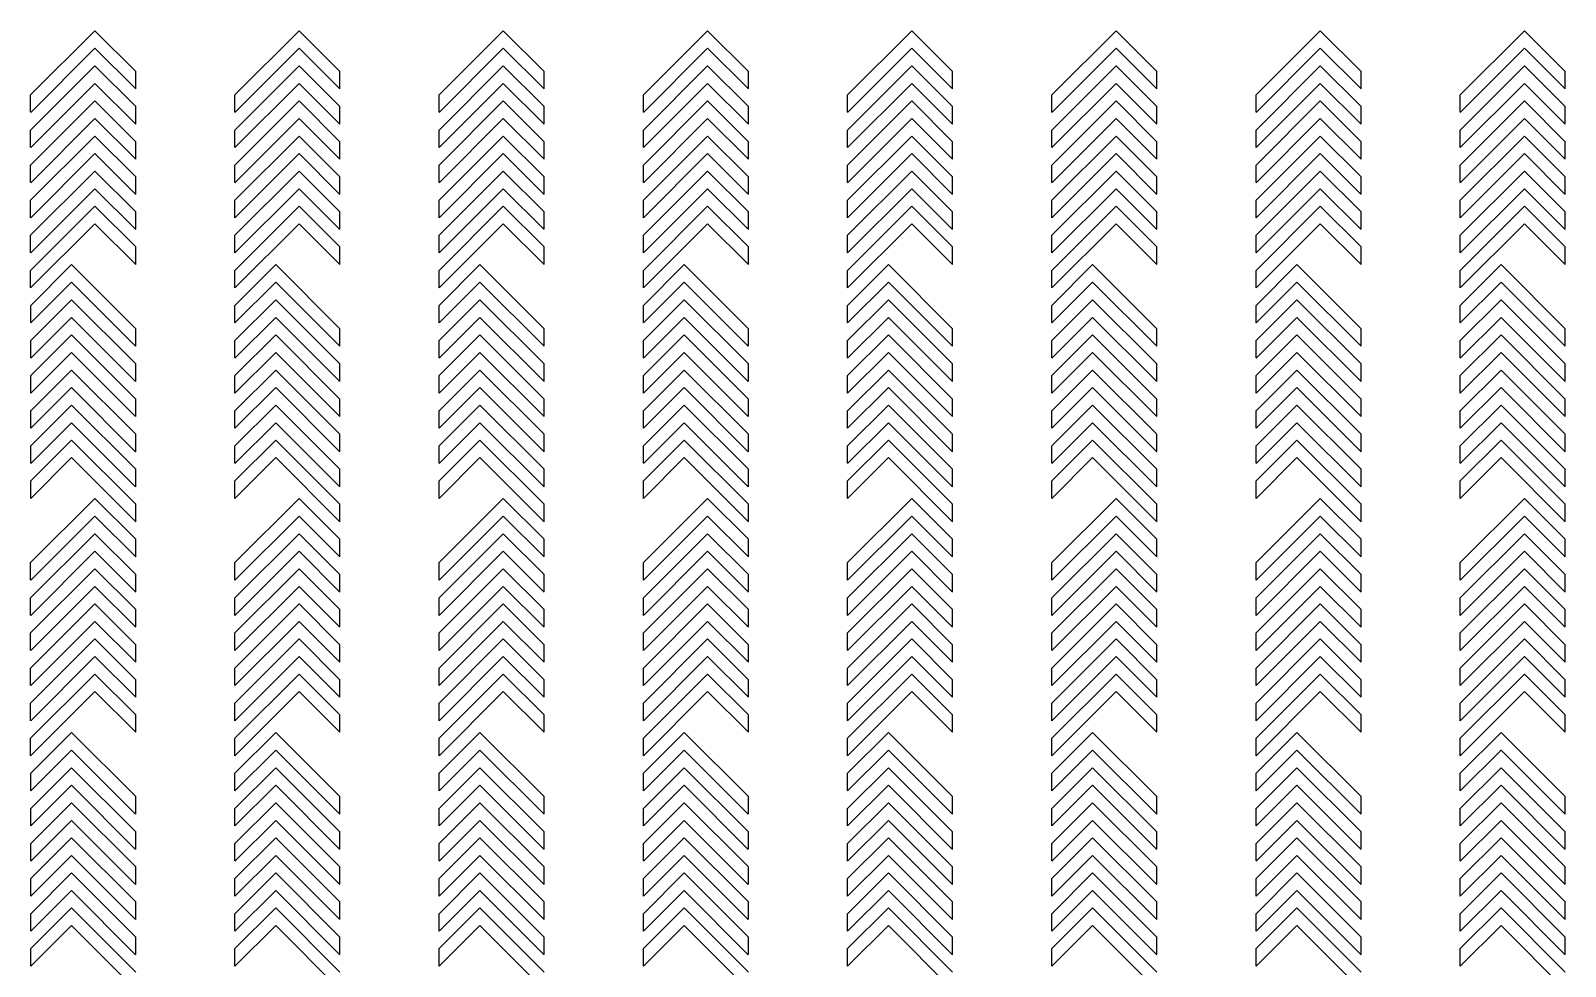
# Model space of a CAD drawing. Header units: millimetres. Extents: x 46777 to 318235, y 145162 to 336036.
# Drawn here: x 143371 to 145558, y 180622 to 181955 of the extents above; entities that cross this region are included whole.
import ezdxf

# ---------------------------------------------------------------- set-up
doc = ezdxf.new("R2010")
doc.units = ezdxf.units.MM

msp = doc.modelspace()

# ---------------------------------------------------------------- linework, layer by layer
at = {"color": 40, "true_color": 0xf8d731}
for p, q in [((143371.4, 181863.9), (143462.9, 181955.2)), ((143462.9, 181955.2), (143521.1, 181897.2)), ((143662.4, 181863.9), (143753.9, 181955.2)), ((143753.9, 181955.2), (143812.1, 181897.2)), ((143953.4, 181863.9), (144044.9, 181955.2)), ((144044.9, 181955.2), (144103.1, 181897.2)), ((144244.4, 181863.9), (144335.9, 181955.2)), ((144335.9, 181955.2), (144394.1, 181897.2)), ((144535.4, 181863.9), (144626.9, 181955.2)), ((144626.9, 181955.2), (144685.1, 181897.2)), ((144826.4, 181863.9), (144917.9, 181955.2)), ((144917.9, 181955.2), (144976.1, 181897.2)), ((145117.4, 181863.9), (145208.9, 181955.2)), ((145208.9, 181955.2), (145267.1, 181897.2)), ((145408.4, 181863.9), (145499.9, 181955.2)), ((145499.9, 181955.2), (145558.1, 181897.2)), ((143371.5, 181838.8), (143462.9, 181930.2)), ((143462.9, 181930.2), (143521.1, 181872.2)), ((143662.5, 181838.8), (143753.9, 181930.2)), ((143753.9, 181930.2), (143812.1, 181872.2)), ((143953.5, 181838.8), (144044.9, 181930.2)), ((144044.9, 181930.2), (144103.1, 181872.2)), ((144244.5, 181838.8), (144335.9, 181930.2)), ((144335.9, 181930.2), (144394.1, 181872.2)), ((144535.5, 181838.8), (144626.9, 181930.2)), ((144626.9, 181930.2), (144685.1, 181872.2)), ((144826.5, 181838.8), (144917.9, 181930.2)), ((144917.9, 181930.2), (144976.1, 181872.2)), ((145117.5, 181838.8), (145208.9, 181930.2)), ((145208.9, 181930.2), (145267.1, 181872.2)), ((145408.5, 181838.8), (145499.9, 181930.2)), ((145499.9, 181930.2), (145558.1, 181872.2)), ((143371.4, 181813.7), (143462.9, 181905.1)), ((143462.9, 181905.1), (143521.1, 181847)), ((143521.1, 181872.2), (143521.1, 181897.2)), ((143662.4, 181813.7), (143753.9, 181905.1)), ((143753.9, 181905.1), (143812.1, 181847)), ((143812.1, 181872.2), (143812.1, 181897.2)), ((143953.4, 181813.7), (144044.9, 181905.1)), ((144044.9, 181905.1), (144103.1, 181847)), ((144103.1, 181872.2), (144103.1, 181897.2)), ((144244.4, 181813.7), (144335.9, 181905.1)), ((144335.9, 181905.1), (144394.1, 181847)), ((144394.1, 181872.2), (144394.1, 181897.2)), ((144535.4, 181813.7), (144626.9, 181905.1)), ((144626.9, 181905.1), (144685.1, 181847)), ((144685.1, 181872.2), (144685.1, 181897.2)), ((144826.4, 181813.7), (144917.9, 181905.1)), ((144917.9, 181905.1), (144976.1, 181847)), ((144976.1, 181872.2), (144976.1, 181897.2)), ((145117.4, 181813.7), (145208.9, 181905.1)), ((145208.9, 181905.1), (145267.1, 181847)), ((145267.1, 181872.2), (145267.1, 181897.2)), ((145408.4, 181813.7), (145499.9, 181905.1)), ((145499.9, 181905.1), (145558.1, 181847)), ((145558.1, 181872.2), (145558.1, 181897.2)), ((143371.4, 181838.9), (143371.4, 181863.9)), ((143371.5, 181788.6), (143462.9, 181880.1)), ((143462.9, 181880.1), (143521.1, 181822)), ((143662.4, 181838.9), (143662.4, 181863.9)), ((143662.5, 181788.6), (143753.9, 181880.1)), ((143753.9, 181880.1), (143812.1, 181822)), ((143953.4, 181838.9), (143953.4, 181863.9)), ((143953.5, 181788.6), (144044.9, 181880.1)), ((144044.9, 181880.1), (144103.1, 181822)), ((144244.4, 181838.9), (144244.4, 181863.9)), ((144244.5, 181788.6), (144335.9, 181880.1)), ((144335.9, 181880.1), (144394.1, 181822)), ((144535.4, 181838.9), (144535.4, 181863.9)), ((144535.5, 181788.6), (144626.9, 181880.1)), ((144626.9, 181880.1), (144685.1, 181822)), ((144826.4, 181838.9), (144826.4, 181863.9)), ((144826.5, 181788.6), (144917.9, 181880.1)), ((144917.9, 181880.1), (144976.1, 181822)), ((145117.4, 181838.9), (145117.4, 181863.9)), ((145117.5, 181788.6), (145208.9, 181880.1)), ((145208.9, 181880.1), (145267.1, 181822)), ((145408.4, 181838.9), (145408.4, 181863.9)), ((145408.5, 181788.6), (145499.9, 181880.1)), ((145499.9, 181880.1), (145558.1, 181822)), ((143371.4, 181763.7), (143462.9, 181855.1)), ((143462.9, 181855.1), (143521.1, 181797)), ((143521.1, 181822.2), (143521.1, 181847.2)), ((143662.4, 181763.7), (143753.9, 181855.1)), ((143753.9, 181855.1), (143812.1, 181797)), ((143812.1, 181822.2), (143812.1, 181847.2)), ((143953.4, 181763.7), (144044.9, 181855.1)), ((144044.9, 181855.1), (144103.1, 181797)), ((144103.1, 181822.2), (144103.1, 181847.2)), ((144244.4, 181763.7), (144335.9, 181855.1)), ((144335.9, 181855.1), (144394.1, 181797)), ((144394.1, 181822.2), (144394.1, 181847.2)), ((144535.4, 181763.7), (144626.9, 181855.1)), ((144626.9, 181855.1), (144685.1, 181797)), ((144685.1, 181822.2), (144685.1, 181847.2)), ((144826.4, 181763.7), (144917.9, 181855.1)), ((144917.9, 181855.1), (144976.1, 181797)), ((144976.1, 181822.2), (144976.1, 181847.2)), ((145117.4, 181763.7), (145208.9, 181855.1)), ((145208.9, 181855.1), (145267.1, 181797)), ((145267.1, 181822.2), (145267.1, 181847.2)), ((145408.4, 181763.7), (145499.9, 181855.1)), ((145499.9, 181855.1), (145558.1, 181797)), ((145558.1, 181822.2), (145558.1, 181847.2)), ((143371.5, 181738.6), (143462.9, 181830.1)), ((143462.9, 181830.1), (143521.1, 181772)), ((143662.5, 181738.6), (143753.9, 181830.1)), ((143753.9, 181830.1), (143812.1, 181772)), ((143953.5, 181738.6), (144044.9, 181830.1)), ((144044.9, 181830.1), (144103.1, 181772)), ((144244.5, 181738.6), (144335.9, 181830.1)), ((144335.9, 181830.1), (144394.1, 181772)), ((144535.5, 181738.6), (144626.9, 181830.1)), ((144626.9, 181830.1), (144685.1, 181772)), ((144826.5, 181738.6), (144917.9, 181830.1)), ((144917.9, 181830.1), (144976.1, 181772)), ((145117.5, 181738.6), (145208.9, 181830.1)), ((145208.9, 181830.1), (145267.1, 181772)), ((145408.5, 181738.6), (145499.9, 181830.1)), ((145499.9, 181830.1), (145558.1, 181772)), ((143371.4, 181788.7), (143371.4, 181813.7)), ((143371.4, 181713.7), (143462.9, 181805.1)), ((143462.9, 181805.1), (143521.1, 181747)), ((143662.4, 181788.7), (143662.4, 181813.7)), ((143662.4, 181713.7), (143753.9, 181805.1)), ((143753.9, 181805.1), (143812.1, 181747)), ((143953.4, 181788.7), (143953.4, 181813.7)), ((143953.4, 181713.7), (144044.9, 181805.1)), ((144044.9, 181805.1), (144103.1, 181747)), ((144244.4, 181788.7), (144244.4, 181813.7)), ((144244.4, 181713.7), (144335.9, 181805.1)), ((144335.9, 181805.1), (144394.1, 181747)), ((144535.4, 181788.7), (144535.4, 181813.7)), ((144535.4, 181713.7), (144626.9, 181805.1)), ((144626.9, 181805.1), (144685.1, 181747)), ((144826.4, 181788.7), (144826.4, 181813.7)), ((144826.4, 181713.7), (144917.9, 181805.1)), ((144917.9, 181805.1), (144976.1, 181747)), ((145117.4, 181788.7), (145117.4, 181813.7)), ((145117.4, 181713.7), (145208.9, 181805.1)), ((145208.9, 181805.1), (145267.1, 181747)), ((145408.4, 181788.7), (145408.4, 181813.7)), ((145408.4, 181713.7), (145499.9, 181805.1)), ((145499.9, 181805.1), (145558.1, 181747)), ((143371.5, 181688.6), (143462.9, 181780.1)), ((143462.9, 181780.1), (143521.1, 181722)), ((143521.1, 181772.2), (143521.1, 181797.2)), ((143662.5, 181688.6), (143753.9, 181780.1)), ((143753.9, 181780.1), (143812.1, 181722)), ((143812.1, 181772.2), (143812.1, 181797.2)), ((143953.5, 181688.6), (144044.9, 181780.1)), ((144044.9, 181780.1), (144103.1, 181722)), ((144103.1, 181772.2), (144103.1, 181797.2)), ((144244.5, 181688.6), (144335.9, 181780.1)), ((144335.9, 181780.1), (144394.1, 181722)), ((144394.1, 181772.2), (144394.1, 181797.2)), ((144535.5, 181688.6), (144626.9, 181780.1)), ((144626.9, 181780.1), (144685.1, 181722)), ((144685.1, 181772.2), (144685.1, 181797.2)), ((144826.5, 181688.6), (144917.9, 181780.1)), ((144917.9, 181780.1), (144976.1, 181722)), ((144976.1, 181772.2), (144976.1, 181797.2)), ((145117.5, 181688.6), (145208.9, 181780.1)), ((145208.9, 181780.1), (145267.1, 181722)), ((145267.1, 181772.2), (145267.1, 181797.2)), ((145408.5, 181688.6), (145499.9, 181780.1)), ((145499.9, 181780.1), (145558.1, 181722)), ((145558.1, 181772.2), (145558.1, 181797.2)), ((143371.4, 181738.7), (143371.4, 181763.7)), ((143371.4, 181663.7), (143462.9, 181755.1)), ((143462.9, 181755.1), (143521.1, 181697)), ((143662.4, 181738.7), (143662.4, 181763.7)), ((143662.4, 181663.7), (143753.9, 181755.1)), ((143753.9, 181755.1), (143812.1, 181697)), ((143953.4, 181738.7), (143953.4, 181763.7)), ((143953.4, 181663.7), (144044.9, 181755.1)), ((144044.9, 181755.1), (144103.1, 181697)), ((144244.4, 181738.7), (144244.4, 181763.7)), ((144244.4, 181663.7), (144335.9, 181755.1)), ((144335.9, 181755.1), (144394.1, 181697)), ((144535.4, 181738.7), (144535.4, 181763.7)), ((144535.4, 181663.7), (144626.9, 181755.1)), ((144626.9, 181755.1), (144685.1, 181697)), ((144826.4, 181738.7), (144826.4, 181763.7)), ((144826.4, 181663.7), (144917.9, 181755.1)), ((144917.9, 181755.1), (144976.1, 181697)), ((145117.4, 181738.7), (145117.4, 181763.7)), ((145117.4, 181663.7), (145208.9, 181755.1)), ((145208.9, 181755.1), (145267.1, 181697)), ((145408.4, 181738.7), (145408.4, 181763.7)), ((145408.4, 181663.7), (145499.9, 181755.1)), ((145499.9, 181755.1), (145558.1, 181697)), ((143521.1, 181722.2), (143521.1, 181747.2)), ((143812.1, 181722.2), (143812.1, 181747.2)), ((144103.1, 181722.2), (144103.1, 181747.2)), ((144394.1, 181722.2), (144394.1, 181747.2)), ((144685.1, 181722.2), (144685.1, 181747.2)), ((144976.1, 181722.2), (144976.1, 181747.2)), ((145267.1, 181722.2), (145267.1, 181747.2)), ((145558.1, 181722.2), (145558.1, 181747.2)), ((143371.4, 181688.7), (143371.4, 181713.7)), ((143371.5, 181638.6), (143462.9, 181730.1)), ((143462.9, 181730.1), (143521.1, 181672)), ((143662.4, 181688.7), (143662.4, 181713.7)), ((143662.5, 181638.6), (143753.9, 181730.1)), ((143753.9, 181730.1), (143812.1, 181672)), ((143953.4, 181688.7), (143953.4, 181713.7)), ((143953.5, 181638.6), (144044.9, 181730.1)), ((144044.9, 181730.1), (144103.1, 181672)), ((144244.4, 181688.7), (144244.4, 181713.7)), ((144244.5, 181638.6), (144335.9, 181730.1)), ((144335.9, 181730.1), (144394.1, 181672)), ((144535.4, 181688.7), (144535.4, 181713.7)), ((144535.5, 181638.6), (144626.9, 181730.1)), ((144626.9, 181730.1), (144685.1, 181672)), ((144826.4, 181688.7), (144826.4, 181713.7)), ((144826.5, 181638.6), (144917.9, 181730.1)), ((144917.9, 181730.1), (144976.1, 181672)), ((145117.4, 181688.7), (145117.4, 181713.7)), ((145117.5, 181638.6), (145208.9, 181730.1)), ((145208.9, 181730.1), (145267.1, 181672)), ((145408.4, 181688.7), (145408.4, 181713.7)), ((145408.5, 181638.6), (145499.9, 181730.1)), ((145499.9, 181730.1), (145558.1, 181672)), ((143371.4, 181613.7), (143462.9, 181705.2)), ((143462.9, 181705.2), (143521.1, 181647.2)), ((143521.1, 181672.2), (143521.1, 181697.2)), ((143662.4, 181613.7), (143753.9, 181705.2)), ((143753.9, 181705.2), (143812.1, 181647.2)), ((143812.1, 181672.2), (143812.1, 181697.2)), ((143953.4, 181613.7), (144044.9, 181705.2)), ((144044.9, 181705.2), (144103.1, 181647.2)), ((144103.1, 181672.2), (144103.1, 181697.2)), ((144244.4, 181613.7), (144335.9, 181705.2)), ((144335.9, 181705.2), (144394.1, 181647.2)), ((144394.1, 181672.2), (144394.1, 181697.2)), ((144535.4, 181613.7), (144626.9, 181705.2)), ((144626.9, 181705.2), (144685.1, 181647.2)), ((144685.1, 181672.2), (144685.1, 181697.2)), ((144826.4, 181613.7), (144917.9, 181705.2)), ((144917.9, 181705.2), (144976.1, 181647.2)), ((144976.1, 181672.2), (144976.1, 181697.2)), ((145117.4, 181613.7), (145208.9, 181705.2)), ((145208.9, 181705.2), (145267.1, 181647.2)), ((145267.1, 181672.2), (145267.1, 181697.2)), ((145408.4, 181613.7), (145499.9, 181705.2)), ((145499.9, 181705.2), (145558.1, 181647.2)), ((145558.1, 181672.2), (145558.1, 181697.2)), ((143371.4, 181588.7), (143462.9, 181680.2)), ((143462.9, 181680.2), (143521.1, 181622.2)), ((143662.4, 181588.7), (143753.9, 181680.2)), ((143753.9, 181680.2), (143812.1, 181622.2)), ((143953.4, 181588.7), (144044.9, 181680.2)), ((144044.9, 181680.2), (144103.1, 181622.2)), ((144244.4, 181588.7), (144335.9, 181680.2)), ((144335.9, 181680.2), (144394.1, 181622.2)), ((144535.4, 181588.7), (144626.9, 181680.2)), ((144626.9, 181680.2), (144685.1, 181622.2)), ((144826.4, 181588.7), (144917.9, 181680.2)), ((144917.9, 181680.2), (144976.1, 181622.2)), ((145117.4, 181588.7), (145208.9, 181680.2)), ((145208.9, 181680.2), (145267.1, 181622.2)), ((145408.4, 181588.7), (145499.9, 181680.2)), ((145499.9, 181680.2), (145558.1, 181622.2)), ((143371.4, 181638.7), (143371.4, 181663.7)), ((143521.1, 181622.2), (143521.1, 181647.2)), ((143662.4, 181638.7), (143662.4, 181663.7)), ((143812.1, 181622.2), (143812.1, 181647.2)), ((143953.4, 181638.7), (143953.4, 181663.7)), ((144103.1, 181622.2), (144103.1, 181647.2)), ((144244.4, 181638.7), (144244.4, 181663.7)), ((144394.1, 181622.2), (144394.1, 181647.2)), ((144535.4, 181638.7), (144535.4, 181663.7)), ((144685.1, 181622.2), (144685.1, 181647.2)), ((144826.4, 181638.7), (144826.4, 181663.7)), ((144976.1, 181622.2), (144976.1, 181647.2)), ((145117.4, 181638.7), (145117.4, 181663.7)), ((145267.1, 181622.2), (145267.1, 181647.2)), ((145408.4, 181638.7), (145408.4, 181663.7)), ((145558.1, 181622.2), (145558.1, 181647.2)), ((143371.4, 181588.7), (143371.4, 181613.7)), ((143429.6, 181621.9), (143371.5, 181563.9)), ((143521.1, 181530.5), (143429.6, 181621.9)), ((143662.4, 181588.7), (143662.4, 181613.7)), ((143720.6, 181621.9), (143662.5, 181563.9)), ((143812.1, 181530.5), (143720.6, 181621.9)), ((143953.4, 181588.7), (143953.4, 181613.7)), ((144011.6, 181621.9), (143953.5, 181563.9)), ((144103.1, 181530.5), (144011.6, 181621.9)), ((144244.4, 181588.7), (144244.4, 181613.7)), ((144302.6, 181621.9), (144244.5, 181563.9)), ((144394.1, 181530.5), (144302.6, 181621.9)), ((144535.4, 181588.7), (144535.4, 181613.7)), ((144593.6, 181621.9), (144535.5, 181563.9)), ((144685.1, 181530.5), (144593.6, 181621.9)), ((144826.4, 181588.7), (144826.4, 181613.7)), ((144884.6, 181621.9), (144826.5, 181563.9)), ((144976.1, 181530.5), (144884.6, 181621.9)), ((145117.4, 181588.7), (145117.4, 181613.7)), ((145175.6, 181621.9), (145117.5, 181563.9)), ((145267.1, 181530.5), (145175.6, 181621.9)), ((145408.4, 181588.7), (145408.4, 181613.7)), ((145466.6, 181621.9), (145408.5, 181563.9)), ((145558.1, 181530.5), (145466.6, 181621.9)), ((143429.6, 181596.9), (143371.5, 181538.9)), ((143521, 181505.5), (143429.6, 181596.9)), ((143720.6, 181596.9), (143662.5, 181538.9)), ((143812, 181505.5), (143720.6, 181596.9)), ((144011.6, 181596.9), (143953.5, 181538.9)), ((144103, 181505.5), (144011.6, 181596.9)), ((144302.6, 181596.9), (144244.5, 181538.9)), ((144394, 181505.5), (144302.6, 181596.9)), ((144593.6, 181596.9), (144535.5, 181538.9)), ((144685, 181505.5), (144593.6, 181596.9)), ((144884.6, 181596.9), (144826.5, 181538.9)), ((144976, 181505.5), (144884.6, 181596.9)), ((145175.6, 181596.9), (145117.5, 181538.9)), ((145267, 181505.5), (145175.6, 181596.9)), ((145466.6, 181596.9), (145408.5, 181538.9)), ((145558, 181505.5), (145466.6, 181596.9)), ((143429.6, 181571.7), (143371.5, 181513.7)), ((143371.5, 181538.9), (143371.5, 181563.9)), ((143521.1, 181480.4), (143429.6, 181571.7)), ((143720.6, 181571.7), (143662.5, 181513.7)), ((143662.5, 181538.9), (143662.5, 181563.9)), ((143812.1, 181480.4), (143720.6, 181571.7)), ((144011.6, 181571.7), (143953.5, 181513.7)), ((143953.5, 181538.9), (143953.5, 181563.9)), ((144103.1, 181480.4), (144011.6, 181571.7)), ((144302.6, 181571.7), (144244.5, 181513.7)), ((144244.5, 181538.9), (144244.5, 181563.9)), ((144394.1, 181480.4), (144302.6, 181571.7)), ((144593.6, 181571.7), (144535.5, 181513.7)), ((144535.5, 181538.9), (144535.5, 181563.9)), ((144685.1, 181480.4), (144593.6, 181571.7)), ((144884.6, 181571.7), (144826.5, 181513.7)), ((144826.5, 181538.9), (144826.5, 181563.9)), ((144976.1, 181480.4), (144884.6, 181571.7)), ((145175.6, 181571.7), (145117.5, 181513.7)), ((145117.5, 181538.9), (145117.5, 181563.9)), ((145267.1, 181480.4), (145175.6, 181571.7)), ((145466.6, 181571.7), (145408.5, 181513.7)), ((145408.5, 181538.9), (145408.5, 181563.9)), ((145558.1, 181480.4), (145466.6, 181571.7)), ((143429.6, 181546.7), (143371.5, 181488.7)), ((143521, 181455.3), (143429.6, 181546.7)), ((143720.6, 181546.7), (143662.5, 181488.7)), ((143812, 181455.3), (143720.6, 181546.7)), ((144011.6, 181546.7), (143953.5, 181488.7)), ((144103, 181455.3), (144011.6, 181546.7)), ((144302.6, 181546.7), (144244.5, 181488.7)), ((144394, 181455.3), (144302.6, 181546.7)), ((144593.6, 181546.7), (144535.5, 181488.7)), ((144685, 181455.3), (144593.6, 181546.7)), ((144884.6, 181546.7), (144826.5, 181488.7)), ((144976, 181455.3), (144884.6, 181546.7)), ((145175.6, 181546.7), (145117.5, 181488.7)), ((145267, 181455.3), (145175.6, 181546.7)), ((145466.6, 181546.7), (145408.5, 181488.7)), ((145558, 181455.3), (145466.6, 181546.7)), ((143429.6, 181521.7), (143371.5, 181463.7)), ((143371.5, 181488.9), (143371.5, 181513.9)), ((143521.1, 181430.4), (143429.6, 181521.7)), ((143521.1, 181505.5), (143521.1, 181530.5)), ((143720.6, 181521.7), (143662.5, 181463.7)), ((143662.5, 181488.9), (143662.5, 181513.9)), ((143812.1, 181430.4), (143720.6, 181521.7)), ((143812.1, 181505.5), (143812.1, 181530.5)), ((144011.6, 181521.7), (143953.5, 181463.7)), ((143953.5, 181488.9), (143953.5, 181513.9)), ((144103.1, 181430.4), (144011.6, 181521.7)), ((144103.1, 181505.5), (144103.1, 181530.5)), ((144302.6, 181521.7), (144244.5, 181463.7)), ((144244.5, 181488.9), (144244.5, 181513.9)), ((144394.1, 181430.4), (144302.6, 181521.7)), ((144394.1, 181505.5), (144394.1, 181530.5)), ((144593.6, 181521.7), (144535.5, 181463.7)), ((144535.5, 181488.9), (144535.5, 181513.9)), ((144685.1, 181430.4), (144593.6, 181521.7)), ((144685.1, 181505.5), (144685.1, 181530.5)), ((144884.6, 181521.7), (144826.5, 181463.7)), ((144826.5, 181488.9), (144826.5, 181513.9)), ((144976.1, 181430.4), (144884.6, 181521.7)), ((144976.1, 181505.5), (144976.1, 181530.5)), ((145175.6, 181521.7), (145117.5, 181463.7)), ((145117.5, 181488.9), (145117.5, 181513.9)), ((145267.1, 181430.4), (145175.6, 181521.7)), ((145267.1, 181505.5), (145267.1, 181530.5)), ((145466.6, 181521.7), (145408.5, 181463.7)), ((145408.5, 181488.9), (145408.5, 181513.9)), ((145558.1, 181430.4), (145466.6, 181521.7)), ((145558.1, 181505.5), (145558.1, 181530.5)), ((143429.6, 181496.7), (143371.5, 181438.7)), ((143521, 181405.3), (143429.6, 181496.7)), ((143720.6, 181496.7), (143662.5, 181438.7)), ((143812, 181405.3), (143720.6, 181496.7)), ((144011.6, 181496.7), (143953.5, 181438.7)), ((144103, 181405.3), (144011.6, 181496.7)), ((144302.6, 181496.7), (144244.5, 181438.7)), ((144394, 181405.3), (144302.6, 181496.7)), ((144593.6, 181496.7), (144535.5, 181438.7)), ((144685, 181405.3), (144593.6, 181496.7)), ((144884.6, 181496.7), (144826.5, 181438.7)), ((144976, 181405.3), (144884.6, 181496.7)), ((145175.6, 181496.7), (145117.5, 181438.7)), ((145267, 181405.3), (145175.6, 181496.7)), ((145466.6, 181496.7), (145408.5, 181438.7)), ((145558, 181405.3), (145466.6, 181496.7)), ((143429.6, 181471.7), (143371.5, 181413.7)), ((143521.1, 181380.4), (143429.6, 181471.7)), ((143521.1, 181455.4), (143521.1, 181480.4)), ((143720.6, 181471.7), (143662.5, 181413.7)), ((143812.1, 181380.4), (143720.6, 181471.7)), ((143812.1, 181455.4), (143812.1, 181480.4)), ((144011.6, 181471.7), (143953.5, 181413.7)), ((144103.1, 181380.4), (144011.6, 181471.7)), ((144103.1, 181455.4), (144103.1, 181480.4)), ((144302.6, 181471.7), (144244.5, 181413.7)), ((144394.1, 181380.4), (144302.6, 181471.7)), ((144394.1, 181455.4), (144394.1, 181480.4)), ((144593.6, 181471.7), (144535.5, 181413.7)), ((144685.1, 181380.4), (144593.6, 181471.7)), ((144685.1, 181455.4), (144685.1, 181480.4)), ((144884.6, 181471.7), (144826.5, 181413.7)), ((144976.1, 181380.4), (144884.6, 181471.7)), ((144976.1, 181455.4), (144976.1, 181480.4)), ((145175.6, 181471.7), (145117.5, 181413.7)), ((145267.1, 181380.4), (145175.6, 181471.7)), ((145267.1, 181455.4), (145267.1, 181480.4)), ((145466.6, 181471.7), (145408.5, 181413.7)), ((145558.1, 181380.4), (145466.6, 181471.7)), ((145558.1, 181455.4), (145558.1, 181480.4)), ((143371.5, 181438.9), (143371.5, 181463.9)), ((143662.5, 181438.9), (143662.5, 181463.9)), ((143953.5, 181438.9), (143953.5, 181463.9)), ((144244.5, 181438.9), (144244.5, 181463.9)), ((144535.5, 181438.9), (144535.5, 181463.9)), ((144826.5, 181438.9), (144826.5, 181463.9)), ((145117.5, 181438.9), (145117.5, 181463.9)), ((145408.5, 181438.9), (145408.5, 181463.9)), ((143429.6, 181446.7), (143371.5, 181388.7)), ((143521, 181355.3), (143429.6, 181446.7)), ((143521.1, 181405.4), (143521.1, 181430.4)), ((143720.6, 181446.7), (143662.5, 181388.7)), ((143812, 181355.3), (143720.6, 181446.7)), ((143812.1, 181405.4), (143812.1, 181430.4)), ((144011.6, 181446.7), (143953.5, 181388.7)), ((144103, 181355.3), (144011.6, 181446.7)), ((144103.1, 181405.4), (144103.1, 181430.4)), ((144302.6, 181446.7), (144244.5, 181388.7)), ((144394, 181355.3), (144302.6, 181446.7)), ((144394.1, 181405.4), (144394.1, 181430.4)), ((144593.6, 181446.7), (144535.5, 181388.7)), ((144685, 181355.3), (144593.6, 181446.7)), ((144685.1, 181405.4), (144685.1, 181430.4)), ((144884.6, 181446.7), (144826.5, 181388.7)), ((144976, 181355.3), (144884.6, 181446.7)), ((144976.1, 181405.4), (144976.1, 181430.4)), ((145175.6, 181446.7), (145117.5, 181388.7)), ((145267, 181355.3), (145175.6, 181446.7)), ((145267.1, 181405.4), (145267.1, 181430.4)), ((145466.6, 181446.7), (145408.5, 181388.7)), ((145558, 181355.3), (145466.6, 181446.7)), ((145558.1, 181405.4), (145558.1, 181430.4)), ((143429.6, 181421.7), (143371.5, 181363.7)), ((143371.5, 181388.9), (143371.5, 181413.9)), ((143521.1, 181330.4), (143429.6, 181421.7)), ((143720.6, 181421.7), (143662.5, 181363.7)), ((143662.5, 181388.9), (143662.5, 181413.9)), ((143812.1, 181330.4), (143720.6, 181421.7)), ((144011.6, 181421.7), (143953.5, 181363.7)), ((143953.5, 181388.9), (143953.5, 181413.9)), ((144103.1, 181330.4), (144011.6, 181421.7)), ((144302.6, 181421.7), (144244.5, 181363.7)), ((144244.5, 181388.9), (144244.5, 181413.9)), ((144394.1, 181330.4), (144302.6, 181421.7)), ((144593.6, 181421.7), (144535.5, 181363.7)), ((144535.5, 181388.9), (144535.5, 181413.9)), ((144685.1, 181330.4), (144593.6, 181421.7)), ((144884.6, 181421.7), (144826.5, 181363.7)), ((144826.5, 181388.9), (144826.5, 181413.9)), ((144976.1, 181330.4), (144884.6, 181421.7)), ((145175.6, 181421.7), (145117.5, 181363.7)), ((145117.5, 181388.9), (145117.5, 181413.9)), ((145267.1, 181330.4), (145175.6, 181421.7)), ((145466.6, 181421.7), (145408.5, 181363.7)), ((145408.5, 181388.9), (145408.5, 181413.9)), ((145558.1, 181330.4), (145466.6, 181421.7)), ((143429.6, 181396.7), (143371.5, 181338.7)), ((143521, 181305.3), (143429.6, 181396.7)), ((143720.6, 181396.7), (143662.5, 181338.7)), ((143812, 181305.3), (143720.6, 181396.7)), ((144011.6, 181396.7), (143953.5, 181338.7)), ((144103, 181305.3), (144011.6, 181396.7)), ((144302.6, 181396.7), (144244.5, 181338.7)), ((144394, 181305.3), (144302.6, 181396.7)), ((144593.6, 181396.7), (144535.5, 181338.7)), ((144685, 181305.3), (144593.6, 181396.7)), ((144884.6, 181396.7), (144826.5, 181338.7)), ((144976, 181305.3), (144884.6, 181396.7)), ((145175.6, 181396.7), (145117.5, 181338.7)), ((145267, 181305.3), (145175.6, 181396.7)), ((145466.6, 181396.7), (145408.5, 181338.7)), ((145558, 181305.3), (145466.6, 181396.7)), ((143429.6, 181371.9), (143371.5, 181313.9)), ((143371.5, 181338.9), (143371.5, 181363.9)), ((143521.1, 181280.4), (143429.6, 181371.9)), ((143521.1, 181355.4), (143521.1, 181380.4)), ((143720.6, 181371.9), (143662.5, 181313.9)), ((143662.5, 181338.9), (143662.5, 181363.9)), ((143812.1, 181280.4), (143720.6, 181371.9)), ((143812.1, 181355.4), (143812.1, 181380.4)), ((144011.6, 181371.9), (143953.5, 181313.9)), ((143953.5, 181338.9), (143953.5, 181363.9)), ((144103.1, 181280.4), (144011.6, 181371.9)), ((144103.1, 181355.4), (144103.1, 181380.4)), ((144302.6, 181371.9), (144244.5, 181313.9)), ((144244.5, 181338.9), (144244.5, 181363.9)), ((144394.1, 181280.4), (144302.6, 181371.9)), ((144394.1, 181355.4), (144394.1, 181380.4)), ((144593.6, 181371.9), (144535.5, 181313.9)), ((144535.5, 181338.9), (144535.5, 181363.9)), ((144685.1, 181280.4), (144593.6, 181371.9)), ((144685.1, 181355.4), (144685.1, 181380.4)), ((144884.6, 181371.9), (144826.5, 181313.9)), ((144826.5, 181338.9), (144826.5, 181363.9)), ((144976.1, 181280.4), (144884.6, 181371.9)), ((144976.1, 181355.4), (144976.1, 181380.4)), ((145175.6, 181371.9), (145117.5, 181313.9)), ((145117.5, 181338.9), (145117.5, 181363.9)), ((145267.1, 181280.4), (145175.6, 181371.9)), ((145267.1, 181355.4), (145267.1, 181380.4)), ((145466.6, 181371.9), (145408.5, 181313.9)), ((145408.5, 181338.9), (145408.5, 181363.9)), ((145558.1, 181280.4), (145466.6, 181371.9)), ((145558.1, 181355.4), (145558.1, 181380.4)), ((143429.6, 181346.9), (143371.5, 181288.9)), ((143521.1, 181255.4), (143429.6, 181346.9)), ((143720.6, 181346.9), (143662.5, 181288.9)), ((143812.1, 181255.4), (143720.6, 181346.9)), ((144011.6, 181346.9), (143953.5, 181288.9)), ((144103.1, 181255.4), (144011.6, 181346.9)), ((144302.6, 181346.9), (144244.5, 181288.9)), ((144394.1, 181255.4), (144302.6, 181346.9)), ((144593.6, 181346.9), (144535.5, 181288.9)), ((144685.1, 181255.4), (144593.6, 181346.9)), ((144884.6, 181346.9), (144826.5, 181288.9)), ((144976.1, 181255.4), (144884.6, 181346.9)), ((145175.6, 181346.9), (145117.5, 181288.9)), ((145267.1, 181255.4), (145175.6, 181346.9)), ((145466.6, 181346.9), (145408.5, 181288.9)), ((145558.1, 181255.4), (145466.6, 181346.9)), ((143521.1, 181305.4), (143521.1, 181330.4)), ((143812.1, 181305.4), (143812.1, 181330.4)), ((144103.1, 181305.4), (144103.1, 181330.4)), ((144394.1, 181305.4), (144394.1, 181330.4)), ((144685.1, 181305.4), (144685.1, 181330.4)), ((144976.1, 181305.4), (144976.1, 181330.4)), ((145267.1, 181305.4), (145267.1, 181330.4)), ((145558.1, 181305.4), (145558.1, 181330.4)), ((143371.5, 181288.9), (143371.5, 181313.9)), ((143662.5, 181288.9), (143662.5, 181313.9)), ((143953.5, 181288.9), (143953.5, 181313.9)), ((144244.5, 181288.9), (144244.5, 181313.9)), ((144535.5, 181288.9), (144535.5, 181313.9)), ((144826.5, 181288.9), (144826.5, 181313.9)), ((145117.5, 181288.9), (145117.5, 181313.9)), ((145408.5, 181288.9), (145408.5, 181313.9)), ((143371.4, 181197.3), (143462.9, 181288.6)), ((143462.9, 181288.6), (143521.1, 181230.6)), ((143521.1, 181255.4), (143521.1, 181280.4)), ((143662.4, 181197.3), (143753.9, 181288.6)), ((143753.9, 181288.6), (143812.1, 181230.6)), ((143812.1, 181255.4), (143812.1, 181280.4)), ((143953.4, 181197.3), (144044.9, 181288.6)), ((144044.9, 181288.6), (144103.1, 181230.6)), ((144103.1, 181255.4), (144103.1, 181280.4)), ((144244.4, 181197.3), (144335.9, 181288.6)), ((144335.9, 181288.6), (144394.1, 181230.6)), ((144394.1, 181255.4), (144394.1, 181280.4)), ((144535.4, 181197.3), (144626.9, 181288.6)), ((144626.9, 181288.6), (144685.1, 181230.6)), ((144685.1, 181255.4), (144685.1, 181280.4)), ((144826.4, 181197.3), (144917.9, 181288.6)), ((144917.9, 181288.6), (144976.1, 181230.6)), ((144976.1, 181255.4), (144976.1, 181280.4)), ((145117.4, 181197.3), (145208.9, 181288.6)), ((145208.9, 181288.6), (145267.1, 181230.6)), ((145267.1, 181255.4), (145267.1, 181280.4)), ((145408.4, 181197.3), (145499.9, 181288.6)), ((145499.9, 181288.6), (145558.1, 181230.6)), ((145558.1, 181255.4), (145558.1, 181280.4)), ((143371.5, 181172.2), (143462.9, 181263.6)), ((143462.9, 181263.6), (143521.1, 181205.6)), ((143662.5, 181172.2), (143753.9, 181263.6)), ((143753.9, 181263.6), (143812.1, 181205.6)), ((143953.5, 181172.2), (144044.9, 181263.6)), ((144044.9, 181263.6), (144103.1, 181205.6)), ((144244.5, 181172.2), (144335.9, 181263.6)), ((144335.9, 181263.6), (144394.1, 181205.6)), ((144535.5, 181172.2), (144626.9, 181263.6)), ((144626.9, 181263.6), (144685.1, 181205.6)), ((144826.5, 181172.2), (144917.9, 181263.6)), ((144917.9, 181263.6), (144976.1, 181205.6)), ((145117.5, 181172.2), (145208.9, 181263.6)), ((145208.9, 181263.6), (145267.1, 181205.6)), ((145408.5, 181172.2), (145499.9, 181263.6)), ((145499.9, 181263.6), (145558.1, 181205.6)), ((143371.4, 181147.1), (143462.9, 181238.5)), ((143462.9, 181238.5), (143521.1, 181180.4)), ((143521.1, 181205.6), (143521.1, 181230.6)), ((143662.4, 181147.1), (143753.9, 181238.5)), ((143753.9, 181238.5), (143812.1, 181180.4)), ((143812.1, 181205.6), (143812.1, 181230.6)), ((143953.4, 181147.1), (144044.9, 181238.5)), ((144044.9, 181238.5), (144103.1, 181180.4)), ((144103.1, 181205.6), (144103.1, 181230.6)), ((144244.4, 181147.1), (144335.9, 181238.5)), ((144335.9, 181238.5), (144394.1, 181180.4)), ((144394.1, 181205.6), (144394.1, 181230.6)), ((144535.4, 181147.1), (144626.9, 181238.5)), ((144626.9, 181238.5), (144685.1, 181180.4)), ((144685.1, 181205.6), (144685.1, 181230.6)), ((144826.4, 181147.1), (144917.9, 181238.5)), ((144917.9, 181238.5), (144976.1, 181180.4)), ((144976.1, 181205.6), (144976.1, 181230.6)), ((145117.4, 181147.1), (145208.9, 181238.5)), ((145208.9, 181238.5), (145267.1, 181180.4)), ((145267.1, 181205.6), (145267.1, 181230.6)), ((145408.4, 181147.1), (145499.9, 181238.5)), ((145499.9, 181238.5), (145558.1, 181180.4)), ((145558.1, 181205.6), (145558.1, 181230.6)), ((143371.5, 181122), (143462.9, 181213.5)), ((143462.9, 181213.5), (143521.1, 181155.4)), ((143662.5, 181122), (143753.9, 181213.5)), ((143753.9, 181213.5), (143812.1, 181155.4)), ((143953.5, 181122), (144044.9, 181213.5)), ((144044.9, 181213.5), (144103.1, 181155.4)), ((144244.5, 181122), (144335.9, 181213.5)), ((144335.9, 181213.5), (144394.1, 181155.4)), ((144535.5, 181122), (144626.9, 181213.5)), ((144626.9, 181213.5), (144685.1, 181155.4)), ((144826.5, 181122), (144917.9, 181213.5)), ((144917.9, 181213.5), (144976.1, 181155.4)), ((145117.5, 181122), (145208.9, 181213.5)), ((145208.9, 181213.5), (145267.1, 181155.4)), ((145408.5, 181122), (145499.9, 181213.5)), ((145499.9, 181213.5), (145558.1, 181155.4)), ((143371.4, 181172.3), (143371.4, 181197.3)), ((143371.4, 181097.1), (143462.9, 181188.5)), ((143462.9, 181188.5), (143521.1, 181130.4)), ((143662.4, 181172.3), (143662.4, 181197.3)), ((143662.4, 181097.1), (143753.9, 181188.5)), ((143753.9, 181188.5), (143812.1, 181130.4)), ((143953.4, 181172.3), (143953.4, 181197.3)), ((143953.4, 181097.1), (144044.9, 181188.5)), ((144044.9, 181188.5), (144103.1, 181130.4)), ((144244.4, 181172.3), (144244.4, 181197.3)), ((144244.4, 181097.1), (144335.9, 181188.5)), ((144335.9, 181188.5), (144394.1, 181130.4)), ((144535.4, 181172.3), (144535.4, 181197.3)), ((144535.4, 181097.1), (144626.9, 181188.5)), ((144626.9, 181188.5), (144685.1, 181130.4)), ((144826.4, 181172.3), (144826.4, 181197.3)), ((144826.4, 181097.1), (144917.9, 181188.5)), ((144917.9, 181188.5), (144976.1, 181130.4)), ((145117.4, 181172.3), (145117.4, 181197.3)), ((145117.4, 181097.1), (145208.9, 181188.5)), ((145208.9, 181188.5), (145267.1, 181130.4)), ((145408.4, 181172.3), (145408.4, 181197.3)), ((145408.4, 181097.1), (145499.9, 181188.5)), ((145499.9, 181188.5), (145558.1, 181130.4)), ((143521.1, 181155.6), (143521.1, 181180.6)), ((143812.1, 181155.6), (143812.1, 181180.6)), ((144103.1, 181155.6), (144103.1, 181180.6)), ((144394.1, 181155.6), (144394.1, 181180.6)), ((144685.1, 181155.6), (144685.1, 181180.6)), ((144976.1, 181155.6), (144976.1, 181180.6)), ((145267.1, 181155.6), (145267.1, 181180.6)), ((145558.1, 181155.6), (145558.1, 181180.6)), ((143371.4, 181122.1), (143371.4, 181147.1)), ((143371.5, 181072), (143462.9, 181163.5)), ((143462.9, 181163.5), (143521.1, 181105.4)), ((143662.4, 181122.1), (143662.4, 181147.1)), ((143662.5, 181072), (143753.9, 181163.5)), ((143753.9, 181163.5), (143812.1, 181105.4)), ((143953.4, 181122.1), (143953.4, 181147.1)), ((143953.5, 181072), (144044.9, 181163.5)), ((144044.9, 181163.5), (144103.1, 181105.4)), ((144244.4, 181122.1), (144244.4, 181147.1)), ((144244.5, 181072), (144335.9, 181163.5)), ((144335.9, 181163.5), (144394.1, 181105.4)), ((144535.4, 181122.1), (144535.4, 181147.1)), ((144535.5, 181072), (144626.9, 181163.5)), ((144626.9, 181163.5), (144685.1, 181105.4)), ((144826.4, 181122.1), (144826.4, 181147.1)), ((144826.5, 181072), (144917.9, 181163.5)), ((144917.9, 181163.5), (144976.1, 181105.4)), ((145117.4, 181122.1), (145117.4, 181147.1)), ((145117.5, 181072), (145208.9, 181163.5)), ((145208.9, 181163.5), (145267.1, 181105.4)), ((145408.4, 181122.1), (145408.4, 181147.1)), ((145408.5, 181072), (145499.9, 181163.5)), ((145499.9, 181163.5), (145558.1, 181105.4)), ((143371.4, 181047.1), (143462.9, 181138.5)), ((143462.9, 181138.5), (143521.1, 181080.4)), ((143521.1, 181105.6), (143521.1, 181130.6)), ((143662.4, 181047.1), (143753.9, 181138.5)), ((143753.9, 181138.5), (143812.1, 181080.4)), ((143812.1, 181105.6), (143812.1, 181130.6)), ((143953.4, 181047.1), (144044.9, 181138.5)), ((144044.9, 181138.5), (144103.1, 181080.4)), ((144103.1, 181105.6), (144103.1, 181130.6)), ((144244.4, 181047.1), (144335.9, 181138.5)), ((144335.9, 181138.5), (144394.1, 181080.4)), ((144394.1, 181105.6), (144394.1, 181130.6)), ((144535.4, 181047.1), (144626.9, 181138.5)), ((144626.9, 181138.5), (144685.1, 181080.4)), ((144685.1, 181105.6), (144685.1, 181130.6)), ((144826.4, 181047.1), (144917.9, 181138.5)), ((144917.9, 181138.5), (144976.1, 181080.4)), ((144976.1, 181105.6), (144976.1, 181130.6)), ((145117.4, 181047.1), (145208.9, 181138.5)), ((145208.9, 181138.5), (145267.1, 181080.4)), ((145267.1, 181105.6), (145267.1, 181130.6)), ((145408.4, 181047.1), (145499.9, 181138.5)), ((145499.9, 181138.5), (145558.1, 181080.4)), ((145558.1, 181105.6), (145558.1, 181130.6)), ((143371.5, 181022), (143462.9, 181113.5)), ((143462.9, 181113.5), (143521.1, 181055.4)), ((143662.5, 181022), (143753.9, 181113.5)), ((143753.9, 181113.5), (143812.1, 181055.4)), ((143953.5, 181022), (144044.9, 181113.5)), ((144044.9, 181113.5), (144103.1, 181055.4)), ((144244.5, 181022), (144335.9, 181113.5)), ((144335.9, 181113.5), (144394.1, 181055.4)), ((144535.5, 181022), (144626.9, 181113.5)), ((144626.9, 181113.5), (144685.1, 181055.4)), ((144826.5, 181022), (144917.9, 181113.5)), ((144917.9, 181113.5), (144976.1, 181055.4)), ((145117.5, 181022), (145208.9, 181113.5)), ((145208.9, 181113.5), (145267.1, 181055.4)), ((145408.5, 181022), (145499.9, 181113.5)), ((145499.9, 181113.5), (145558.1, 181055.4)), ((143371.4, 181072.1), (143371.4, 181097.1)), ((143371.4, 180997.1), (143462.9, 181088.5)), ((143462.9, 181088.5), (143521.1, 181030.4)), ((143521.1, 181055.6), (143521.1, 181080.6)), ((143662.4, 181072.1), (143662.4, 181097.1)), ((143662.4, 180997.1), (143753.9, 181088.5)), ((143753.9, 181088.5), (143812.1, 181030.4)), ((143812.1, 181055.6), (143812.1, 181080.6)), ((143953.4, 181072.1), (143953.4, 181097.1)), ((143953.4, 180997.1), (144044.9, 181088.5)), ((144044.9, 181088.5), (144103.1, 181030.4)), ((144103.1, 181055.6), (144103.1, 181080.6)), ((144244.4, 181072.1), (144244.4, 181097.1)), ((144244.4, 180997.1), (144335.9, 181088.5)), ((144335.9, 181088.5), (144394.1, 181030.4)), ((144394.1, 181055.6), (144394.1, 181080.6)), ((144535.4, 181072.1), (144535.4, 181097.1)), ((144535.4, 180997.1), (144626.9, 181088.5)), ((144626.9, 181088.5), (144685.1, 181030.4)), ((144685.1, 181055.6), (144685.1, 181080.6)), ((144826.4, 181072.1), (144826.4, 181097.1)), ((144826.4, 180997.1), (144917.9, 181088.5)), ((144917.9, 181088.5), (144976.1, 181030.4)), ((144976.1, 181055.6), (144976.1, 181080.6)), ((145117.4, 181072.1), (145117.4, 181097.1)), ((145117.4, 180997.1), (145208.9, 181088.5)), ((145208.9, 181088.5), (145267.1, 181030.4)), ((145267.1, 181055.6), (145267.1, 181080.6)), ((145408.4, 181072.1), (145408.4, 181097.1)), ((145408.4, 180997.1), (145499.9, 181088.5)), ((145499.9, 181088.5), (145558.1, 181030.4)), ((145558.1, 181055.6), (145558.1, 181080.6)), ((143371.5, 180972), (143462.9, 181063.5)), ((143462.9, 181063.5), (143521.1, 181005.4)), ((143662.5, 180972), (143753.9, 181063.5)), ((143753.9, 181063.5), (143812.1, 181005.4)), ((143953.5, 180972), (144044.9, 181063.5)), ((144044.9, 181063.5), (144103.1, 181005.4)), ((144244.5, 180972), (144335.9, 181063.5)), ((144335.9, 181063.5), (144394.1, 181005.4)), ((144535.5, 180972), (144626.9, 181063.5)), ((144626.9, 181063.5), (144685.1, 181005.4)), ((144826.5, 180972), (144917.9, 181063.5)), ((144917.9, 181063.5), (144976.1, 181005.4)), ((145117.5, 180972), (145208.9, 181063.5)), ((145208.9, 181063.5), (145267.1, 181005.4)), ((145408.5, 180972), (145499.9, 181063.5)), ((145499.9, 181063.5), (145558.1, 181005.4)), ((143371.4, 181022.1), (143371.4, 181047.1)), ((143371.4, 180947.1), (143462.9, 181038.6)), ((143462.9, 181038.6), (143521.1, 180980.6)), ((143662.4, 181022.1), (143662.4, 181047.1)), ((143662.4, 180947.1), (143753.9, 181038.6)), ((143753.9, 181038.6), (143812.1, 180980.6)), ((143953.4, 181022.1), (143953.4, 181047.1)), ((143953.4, 180947.1), (144044.9, 181038.6)), ((144044.9, 181038.6), (144103.1, 180980.6)), ((144244.4, 181022.1), (144244.4, 181047.1)), ((144244.4, 180947.1), (144335.9, 181038.6)), ((144335.9, 181038.6), (144394.1, 180980.6)), ((144535.4, 181022.1), (144535.4, 181047.1)), ((144535.4, 180947.1), (144626.9, 181038.6)), ((144626.9, 181038.6), (144685.1, 180980.6)), ((144826.4, 181022.1), (144826.4, 181047.1)), ((144826.4, 180947.1), (144917.9, 181038.6)), ((144917.9, 181038.6), (144976.1, 180980.6)), ((145117.4, 181022.1), (145117.4, 181047.1)), ((145117.4, 180947.1), (145208.9, 181038.6)), ((145208.9, 181038.6), (145267.1, 180980.6)), ((145408.4, 181022.1), (145408.4, 181047.1)), ((145408.4, 180947.1), (145499.9, 181038.6)), ((145499.9, 181038.6), (145558.1, 180980.6)), ((143371.4, 180922.1), (143462.9, 181013.6)), ((143462.9, 181013.6), (143521.1, 180955.6)), ((143521.1, 181005.6), (143521.1, 181030.6)), ((143662.4, 180922.1), (143753.9, 181013.6)), ((143753.9, 181013.6), (143812.1, 180955.6)), ((143812.1, 181005.6), (143812.1, 181030.6)), ((143953.4, 180922.1), (144044.9, 181013.6)), ((144044.9, 181013.6), (144103.1, 180955.6)), ((144103.1, 181005.6), (144103.1, 181030.6)), ((144244.4, 180922.1), (144335.9, 181013.6)), ((144335.9, 181013.6), (144394.1, 180955.6)), ((144394.1, 181005.6), (144394.1, 181030.6)), ((144535.4, 180922.1), (144626.9, 181013.6)), ((144626.9, 181013.6), (144685.1, 180955.6)), ((144685.1, 181005.6), (144685.1, 181030.6)), ((144826.4, 180922.1), (144917.9, 181013.6)), ((144917.9, 181013.6), (144976.1, 180955.6)), ((144976.1, 181005.6), (144976.1, 181030.6)), ((145117.4, 180922.1), (145208.9, 181013.6)), ((145208.9, 181013.6), (145267.1, 180955.6)), ((145267.1, 181005.6), (145267.1, 181030.6)), ((145408.4, 180922.1), (145499.9, 181013.6)), ((145499.9, 181013.6), (145558.1, 180955.6)), ((145558.1, 181005.6), (145558.1, 181030.6)), ((143371.4, 180972.1), (143371.4, 180997.1)), ((143662.4, 180972.1), (143662.4, 180997.1)), ((143953.4, 180972.1), (143953.4, 180997.1)), ((144244.4, 180972.1), (144244.4, 180997.1)), ((144535.4, 180972.1), (144535.4, 180997.1)), ((144826.4, 180972.1), (144826.4, 180997.1)), ((145117.4, 180972.1), (145117.4, 180997.1)), ((145408.4, 180972.1), (145408.4, 180997.1)), ((143521.1, 180955.6), (143521.1, 180980.6)), ((143812.1, 180955.6), (143812.1, 180980.6)), ((144103.1, 180955.6), (144103.1, 180980.6)), ((144394.1, 180955.6), (144394.1, 180980.6)), ((144685.1, 180955.6), (144685.1, 180980.6)), ((144976.1, 180955.6), (144976.1, 180980.6)), ((145267.1, 180955.6), (145267.1, 180980.6)), ((145558.1, 180955.6), (145558.1, 180980.6)), ((143371.4, 180922.1), (143371.4, 180947.1)), ((143429.6, 180955.3), (143371.5, 180897.3)), ((143521.1, 180863.9), (143429.6, 180955.3)), ((143662.4, 180922.1), (143662.4, 180947.1)), ((143720.6, 180955.3), (143662.5, 180897.3)), ((143812.1, 180863.9), (143720.6, 180955.3)), ((143953.4, 180922.1), (143953.4, 180947.1)), ((144011.6, 180955.3), (143953.5, 180897.3)), ((144103.1, 180863.9), (144011.6, 180955.3)), ((144244.4, 180922.1), (144244.4, 180947.1)), ((144302.6, 180955.3), (144244.5, 180897.3)), ((144394.1, 180863.9), (144302.6, 180955.3)), ((144535.4, 180922.1), (144535.4, 180947.1)), ((144593.6, 180955.3), (144535.5, 180897.3)), ((144685.1, 180863.9), (144593.6, 180955.3)), ((144826.4, 180922.1), (144826.4, 180947.1)), ((144884.6, 180955.3), (144826.5, 180897.3)), ((144976.1, 180863.9), (144884.6, 180955.3)), ((145117.4, 180922.1), (145117.4, 180947.1)), ((145175.6, 180955.3), (145117.5, 180897.3)), ((145267.1, 180863.9), (145175.6, 180955.3)), ((145408.4, 180922.1), (145408.4, 180947.1)), ((145466.6, 180955.3), (145408.5, 180897.3)), ((145558.1, 180863.9), (145466.6, 180955.3)), ((143429.6, 180930.3), (143371.5, 180872.3)), ((143521, 180838.9), (143429.6, 180930.3)), ((143720.6, 180930.3), (143662.5, 180872.3)), ((143812, 180838.9), (143720.6, 180930.3)), ((144011.6, 180930.3), (143953.5, 180872.3)), ((144103, 180838.9), (144011.6, 180930.3)), ((144302.6, 180930.3), (144244.5, 180872.3)), ((144394, 180838.9), (144302.6, 180930.3)), ((144593.6, 180930.3), (144535.5, 180872.3)), ((144685, 180838.9), (144593.6, 180930.3)), ((144884.6, 180930.3), (144826.5, 180872.3)), ((144976, 180838.9), (144884.6, 180930.3)), ((145175.6, 180930.3), (145117.5, 180872.3)), ((145267, 180838.9), (145175.6, 180930.3)), ((145466.6, 180930.3), (145408.5, 180872.3)), ((145558, 180838.9), (145466.6, 180930.3)), ((143429.6, 180905.1), (143371.5, 180847.1)), ((143521.1, 180813.8), (143429.6, 180905.1)), ((143720.6, 180905.1), (143662.5, 180847.1)), ((143812.1, 180813.8), (143720.6, 180905.1)), ((144011.6, 180905.1), (143953.5, 180847.1)), ((144103.1, 180813.8), (144011.6, 180905.1)), ((144302.6, 180905.1), (144244.5, 180847.1)), ((144394.1, 180813.8), (144302.6, 180905.1)), ((144593.6, 180905.1), (144535.5, 180847.1)), ((144685.1, 180813.8), (144593.6, 180905.1)), ((144884.6, 180905.1), (144826.5, 180847.1)), ((144976.1, 180813.8), (144884.6, 180905.1)), ((145175.6, 180905.1), (145117.5, 180847.1)), ((145267.1, 180813.8), (145175.6, 180905.1)), ((145466.6, 180905.1), (145408.5, 180847.1)), ((145558.1, 180813.8), (145466.6, 180905.1)), ((143371.5, 180872.3), (143371.5, 180897.3)), ((143429.6, 180880.1), (143371.5, 180822.1)), ((143521, 180788.7), (143429.6, 180880.1)), ((143662.5, 180872.3), (143662.5, 180897.3)), ((143720.6, 180880.1), (143662.5, 180822.1)), ((143812, 180788.7), (143720.6, 180880.1)), ((143953.5, 180872.3), (143953.5, 180897.3)), ((144011.6, 180880.1), (143953.5, 180822.1)), ((144103, 180788.7), (144011.6, 180880.1)), ((144244.5, 180872.3), (144244.5, 180897.3)), ((144302.6, 180880.1), (144244.5, 180822.1)), ((144394, 180788.7), (144302.6, 180880.1)), ((144535.5, 180872.3), (144535.5, 180897.3)), ((144593.6, 180880.1), (144535.5, 180822.1)), ((144685, 180788.7), (144593.6, 180880.1)), ((144826.5, 180872.3), (144826.5, 180897.3)), ((144884.6, 180880.1), (144826.5, 180822.1)), ((144976, 180788.7), (144884.6, 180880.1)), ((145117.5, 180872.3), (145117.5, 180897.3)), ((145175.6, 180880.1), (145117.5, 180822.1)), ((145267, 180788.7), (145175.6, 180880.1)), ((145408.5, 180872.3), (145408.5, 180897.3)), ((145466.6, 180880.1), (145408.5, 180822.1)), ((145558, 180788.7), (145466.6, 180880.1)), ((143521.1, 180838.9), (143521.1, 180863.9)), ((143812.1, 180838.9), (143812.1, 180863.9)), ((144103.1, 180838.9), (144103.1, 180863.9)), ((144394.1, 180838.9), (144394.1, 180863.9)), ((144685.1, 180838.9), (144685.1, 180863.9)), ((144976.1, 180838.9), (144976.1, 180863.9)), ((145267.1, 180838.9), (145267.1, 180863.9)), ((145558.1, 180838.9), (145558.1, 180863.9)), ((143429.6, 180855.1), (143371.5, 180797.1)), ((143371.5, 180822.3), (143371.5, 180847.3)), ((143521.1, 180763.8), (143429.6, 180855.1)), ((143720.6, 180855.1), (143662.5, 180797.1)), ((143662.5, 180822.3), (143662.5, 180847.3)), ((143812.1, 180763.8), (143720.6, 180855.1)), ((144011.6, 180855.1), (143953.5, 180797.1)), ((143953.5, 180822.3), (143953.5, 180847.3)), ((144103.1, 180763.8), (144011.6, 180855.1)), ((144302.6, 180855.1), (144244.5, 180797.1)), ((144244.5, 180822.3), (144244.5, 180847.3)), ((144394.1, 180763.8), (144302.6, 180855.1)), ((144593.6, 180855.1), (144535.5, 180797.1)), ((144535.5, 180822.3), (144535.5, 180847.3)), ((144685.1, 180763.8), (144593.6, 180855.1)), ((144884.6, 180855.1), (144826.5, 180797.1)), ((144826.5, 180822.3), (144826.5, 180847.3)), ((144976.1, 180763.8), (144884.6, 180855.1)), ((145175.6, 180855.1), (145117.5, 180797.1)), ((145117.5, 180822.3), (145117.5, 180847.3)), ((145267.1, 180763.8), (145175.6, 180855.1)), ((145466.6, 180855.1), (145408.5, 180797.1)), ((145408.5, 180822.3), (145408.5, 180847.3)), ((145558.1, 180763.8), (145466.6, 180855.1)), ((143429.6, 180830.1), (143371.5, 180772.1)), ((143521, 180738.7), (143429.6, 180830.1)), ((143720.6, 180830.1), (143662.5, 180772.1)), ((143812, 180738.7), (143720.6, 180830.1)), ((144011.6, 180830.1), (143953.5, 180772.1)), ((144103, 180738.7), (144011.6, 180830.1)), ((144302.6, 180830.1), (144244.5, 180772.1)), ((144394, 180738.7), (144302.6, 180830.1)), ((144593.6, 180830.1), (144535.5, 180772.1)), ((144685, 180738.7), (144593.6, 180830.1)), ((144884.6, 180830.1), (144826.5, 180772.1)), ((144976, 180738.7), (144884.6, 180830.1)), ((145175.6, 180830.1), (145117.5, 180772.1)), ((145267, 180738.7), (145175.6, 180830.1)), ((145466.6, 180830.1), (145408.5, 180772.1)), ((145558, 180738.7), (145466.6, 180830.1)), ((143429.6, 180805.1), (143371.5, 180747.1)), ((143371.5, 180772.3), (143371.5, 180797.3)), ((143521.1, 180713.8), (143429.6, 180805.1)), ((143521.1, 180788.8), (143521.1, 180813.8)), ((143720.6, 180805.1), (143662.5, 180747.1)), ((143662.5, 180772.3), (143662.5, 180797.3)), ((143812.1, 180713.8), (143720.6, 180805.1)), ((143812.1, 180788.8), (143812.1, 180813.8)), ((144011.6, 180805.1), (143953.5, 180747.1)), ((143953.5, 180772.3), (143953.5, 180797.3)), ((144103.1, 180713.8), (144011.6, 180805.1)), ((144103.1, 180788.8), (144103.1, 180813.8)), ((144302.6, 180805.1), (144244.5, 180747.1)), ((144244.5, 180772.3), (144244.5, 180797.3)), ((144394.1, 180713.8), (144302.6, 180805.1)), ((144394.1, 180788.8), (144394.1, 180813.8)), ((144593.6, 180805.1), (144535.5, 180747.1)), ((144535.5, 180772.3), (144535.5, 180797.3)), ((144685.1, 180713.8), (144593.6, 180805.1)), ((144685.1, 180788.8), (144685.1, 180813.8)), ((144884.6, 180805.1), (144826.5, 180747.1)), ((144826.5, 180772.3), (144826.5, 180797.3)), ((144976.1, 180713.8), (144884.6, 180805.1)), ((144976.1, 180788.8), (144976.1, 180813.8)), ((145175.6, 180805.1), (145117.5, 180747.1)), ((145117.5, 180772.3), (145117.5, 180797.3)), ((145267.1, 180713.8), (145175.6, 180805.1)), ((145267.1, 180788.8), (145267.1, 180813.8)), ((145466.6, 180805.1), (145408.5, 180747.1)), ((145408.5, 180772.3), (145408.5, 180797.3)), ((145558.1, 180713.8), (145466.6, 180805.1)), ((145558.1, 180788.8), (145558.1, 180813.8)), ((143429.6, 180780.1), (143371.5, 180722.1)), ((143521, 180688.7), (143429.6, 180780.1)), ((143720.6, 180780.1), (143662.5, 180722.1)), ((143812, 180688.7), (143720.6, 180780.1)), ((144011.6, 180780.1), (143953.5, 180722.1)), ((144103, 180688.7), (144011.6, 180780.1)), ((144302.6, 180780.1), (144244.5, 180722.1)), ((144394, 180688.7), (144302.6, 180780.1)), ((144593.6, 180780.1), (144535.5, 180722.1)), ((144685, 180688.7), (144593.6, 180780.1)), ((144884.6, 180780.1), (144826.5, 180722.1)), ((144976, 180688.7), (144884.6, 180780.1)), ((145175.6, 180780.1), (145117.5, 180722.1)), ((145267, 180688.7), (145175.6, 180780.1)), ((145466.6, 180780.1), (145408.5, 180722.1)), ((145558, 180688.7), (145466.6, 180780.1)), ((143429.6, 180755.1), (143371.5, 180697.1)), ((143521.1, 180663.8), (143429.6, 180755.1)), ((143521.1, 180738.8), (143521.1, 180763.8)), ((143720.6, 180755.1), (143662.5, 180697.1)), ((143812.1, 180663.8), (143720.6, 180755.1)), ((143812.1, 180738.8), (143812.1, 180763.8)), ((144011.6, 180755.1), (143953.5, 180697.1)), ((144103.1, 180663.8), (144011.6, 180755.1)), ((144103.1, 180738.8), (144103.1, 180763.8)), ((144302.6, 180755.1), (144244.5, 180697.1)), ((144394.1, 180663.8), (144302.6, 180755.1)), ((144394.1, 180738.8), (144394.1, 180763.8)), ((144593.6, 180755.1), (144535.5, 180697.1)), ((144685.1, 180663.8), (144593.6, 180755.1)), ((144685.1, 180738.8), (144685.1, 180763.8)), ((144884.6, 180755.1), (144826.5, 180697.1)), ((144976.1, 180663.8), (144884.6, 180755.1)), ((144976.1, 180738.8), (144976.1, 180763.8)), ((145175.6, 180755.1), (145117.5, 180697.1)), ((145267.1, 180663.8), (145175.6, 180755.1)), ((145267.1, 180738.8), (145267.1, 180763.8)), ((145466.6, 180755.1), (145408.5, 180697.1)), ((145558.1, 180663.8), (145466.6, 180755.1)), ((145558.1, 180738.8), (145558.1, 180763.8)), ((143371.5, 180722.3), (143371.5, 180747.3)), ((143429.6, 180730.1), (143371.5, 180672.1)), ((143521, 180638.7), (143429.6, 180730.1)), ((143662.5, 180722.3), (143662.5, 180747.3)), ((143720.6, 180730.1), (143662.5, 180672.1)), ((143812, 180638.7), (143720.6, 180730.1)), ((143953.5, 180722.3), (143953.5, 180747.3)), ((144011.6, 180730.1), (143953.5, 180672.1)), ((144103, 180638.7), (144011.6, 180730.1)), ((144244.5, 180722.3), (144244.5, 180747.3)), ((144302.6, 180730.1), (144244.5, 180672.1)), ((144394, 180638.7), (144302.6, 180730.1)), ((144535.5, 180722.3), (144535.5, 180747.3)), ((144593.6, 180730.1), (144535.5, 180672.1)), ((144685, 180638.7), (144593.6, 180730.1)), ((144826.5, 180722.3), (144826.5, 180747.3)), ((144884.6, 180730.1), (144826.5, 180672.1)), ((144976, 180638.7), (144884.6, 180730.1)), ((145117.5, 180722.3), (145117.5, 180747.3)), ((145175.6, 180730.1), (145117.5, 180672.1)), ((145267, 180638.7), (145175.6, 180730.1)), ((145408.5, 180722.3), (145408.5, 180747.3)), ((145466.6, 180730.1), (145408.5, 180672.1)), ((145558, 180638.7), (145466.6, 180730.1)), ((143429.6, 180705.3), (143371.5, 180647.3)), ((143521.1, 180613.8), (143429.6, 180705.3)), ((143521.1, 180688.8), (143521.1, 180713.8)), ((143720.6, 180705.3), (143662.5, 180647.3)), ((143812.1, 180613.8), (143720.6, 180705.3)), ((143812.1, 180688.8), (143812.1, 180713.8)), ((144011.6, 180705.3), (143953.5, 180647.3)), ((144103.1, 180613.8), (144011.6, 180705.3)), ((144103.1, 180688.8), (144103.1, 180713.8)), ((144302.6, 180705.3), (144244.5, 180647.3)), ((144394.1, 180613.8), (144302.6, 180705.3)), ((144394.1, 180688.8), (144394.1, 180713.8)), ((144593.6, 180705.3), (144535.5, 180647.3)), ((144685.1, 180613.8), (144593.6, 180705.3)), ((144685.1, 180688.8), (144685.1, 180713.8)), ((144884.6, 180705.3), (144826.5, 180647.3)), ((144976.1, 180613.8), (144884.6, 180705.3)), ((144976.1, 180688.8), (144976.1, 180713.8)), ((145175.6, 180705.3), (145117.5, 180647.3)), ((145267.1, 180613.8), (145175.6, 180705.3)), ((145267.1, 180688.8), (145267.1, 180713.8)), ((145466.6, 180705.3), (145408.5, 180647.3)), ((145558.1, 180613.8), (145466.6, 180705.3)), ((145558.1, 180688.8), (145558.1, 180713.8)), ((143371.5, 180672.3), (143371.5, 180697.3)), ((143662.5, 180672.3), (143662.5, 180697.3)), ((143953.5, 180672.3), (143953.5, 180697.3)), ((144244.5, 180672.3), (144244.5, 180697.3)), ((144535.5, 180672.3), (144535.5, 180697.3)), ((144826.5, 180672.3), (144826.5, 180697.3)), ((145117.5, 180672.3), (145117.5, 180697.3)), ((145408.5, 180672.3), (145408.5, 180697.3)), ((143429.6, 180680.3), (143371.5, 180622.3)), ((143521.1, 180588.8), (143429.6, 180680.3)), ((143521.1, 180638.8), (143521.1, 180663.8)), ((143720.6, 180680.3), (143662.5, 180622.3)), ((143812.1, 180588.8), (143720.6, 180680.3)), ((143812.1, 180638.8), (143812.1, 180663.8)), ((144011.6, 180680.3), (143953.5, 180622.3)), ((144103.1, 180588.8), (144011.6, 180680.3)), ((144103.1, 180638.8), (144103.1, 180663.8)), ((144302.6, 180680.3), (144244.5, 180622.3)), ((144394.1, 180588.8), (144302.6, 180680.3)), ((144394.1, 180638.8), (144394.1, 180663.8)), ((144593.6, 180680.3), (144535.5, 180622.3)), ((144685.1, 180588.8), (144593.6, 180680.3)), ((144685.1, 180638.8), (144685.1, 180663.8)), ((144884.6, 180680.3), (144826.5, 180622.3)), ((144976.1, 180588.8), (144884.6, 180680.3)), ((144976.1, 180638.8), (144976.1, 180663.8)), ((145175.6, 180680.3), (145117.5, 180622.3)), ((145267.1, 180588.8), (145175.6, 180680.3)), ((145267.1, 180638.8), (145267.1, 180663.8)), ((145466.6, 180680.3), (145408.5, 180622.3)), ((145558.1, 180588.8), (145466.6, 180680.3)), ((145558.1, 180638.8), (145558.1, 180663.8)), ((143371.5, 180622.3), (143371.5, 180647.3)), ((143662.5, 180622.3), (143662.5, 180647.3)), ((143953.5, 180622.3), (143953.5, 180647.3)), ((144244.5, 180622.3), (144244.5, 180647.3)), ((144535.5, 180622.3), (144535.5, 180647.3)), ((144826.5, 180622.3), (144826.5, 180647.3)), ((145117.5, 180622.3), (145117.5, 180647.3)), ((145408.5, 180622.3), (145408.5, 180647.3))]:
    msp.add_line(p, q, dxfattribs=at)

doc.saveas('drawing.dxf')
